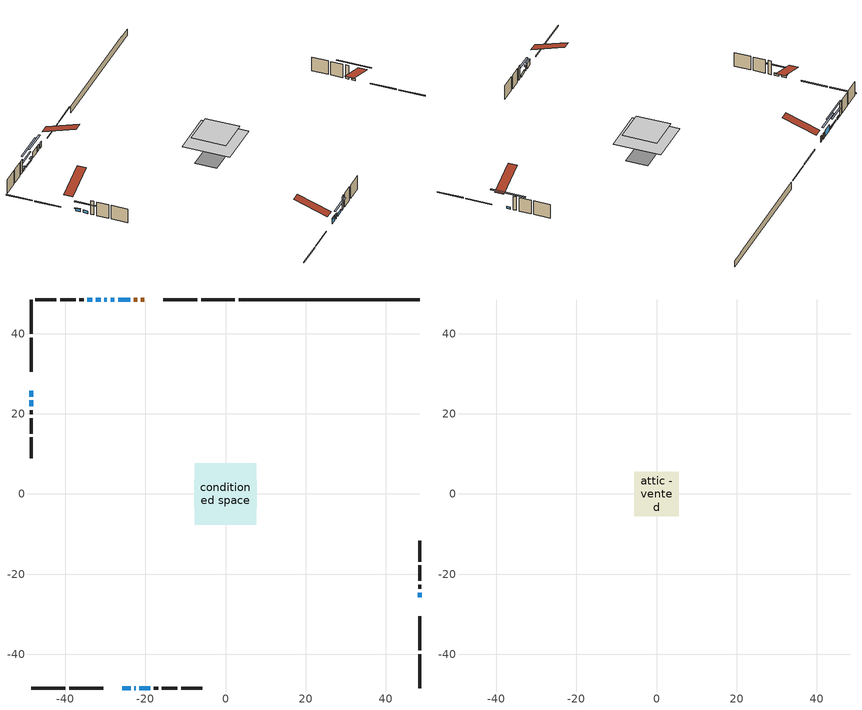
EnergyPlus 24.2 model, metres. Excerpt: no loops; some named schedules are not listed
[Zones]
conditioned space
 floor outside (Floor1 construction): -2.02,-2.02 -2.02,2.02 2.02,2.02 2.02,-2.02 z0.61
 floor adiabatic (AdiabaticFloorConstruction): -7.66,-7.66 -7.66,7.66 7.66,7.66 7.66,-7.66 z3.05
 floor foundation (Slab1 construction): -7.75,-3.53 -7.75,3.53 7.75,3.53 7.75,-3.53 z-1.83
 wall outside (RimJoist1 construction): 2.36,48.4 -6.1,48.4 / -48.4,-48.4 -39.94,-48.4 / -48.4,48.4 -48.4,39.94 / 48.4,-48.4 48.4,-39.94 z0.61:0.91
 wall outside (RimJoist2 construction): -7.03,48.4 -15.49,48.4 / -39.01,-48.4 -30.55,-48.4 / -48.4,39.01 -48.4,30.55 / 48.4,-39.01 48.4,-30.55 z0.61:0.91
 wall outside (AdiabaticWallConstruction 1): -20.22,48.4 -21.08,48.4 / -22.01,48.4 -22.83,48.4 z0.61:2.64
 wall outside (AdiabaticWallConstruction): -23.76,48.4 -26.81,48.4 z0.61:2.74; -27.74,48.4 -28.65,48.4 / 48.4,-25.82 48.4,-24.59 / -29.58,48.4 -30.19,48.4 / -31.12,48.4 -32.34,48.4 / -33.27,48.4 -34.49,48.4 z0.61:1.22; -25.81,-48.4 -23.68,-48.4 z0.61:2.44; -22.75,-48.4 -22.45,-48.4 z0.61:2.14; -48.4,25.82 -48.4,24.29 / -21.52,-48.4 -18.77,-48.4 / -48.4,23.36 -48.4,21.84 z0.61:1.53
 wall outside (Wall1 construction): -35.42,48.4 -36.46,48.4 / -17.85,-48.4 -16.81,-48.4 / -48.4,20.91 -48.4,19.87 / 48.4,-23.67 48.4,-22.63 z0.61:5.49
 wall outside (Wall2 construction): -37.38,48.4 -41.25,48.4 / -15.88,-48.4 -12.01,-48.4 / -48.4,18.94 -48.4,15.07 / 48.4,-21.7 48.4,-17.83 z0.61:5.49
 wall outside (Wall3 construction): -42.18,48.4 -47.47,48.4 / -11.08,-48.4 -5.8,-48.4 / -48.4,14.14 -48.4,8.86 / 48.4,-16.9 48.4,-11.62 z0.61:5.49
 wall foundation (FoundationWall1 construction): 3.28,48.4,-1.83 3.28,48.4,0.61 43.88,48.4,0.61 43.88,48.4,0.36 48.4,48.4,0.36 48.4,48.4,-1.83
 window (WindowConstruction): -23.76,48.4 -26.81,48.4 z0.61:2.74
 window (WindowConstruction 5): -27.74,48.4 -28.65,48.4 z0.61:1.22
 window (WindowConstruction 6): -25.81,-48.4 -23.68,-48.4 z0.61:2.44
 window (WindowConstruction 7): -22.75,-48.4 -22.45,-48.4 z0.61:2.13
 window (WindowConstruction 8): -48.4,25.81 -48.4,24.29 z0.61:1.52
 window (WindowConstruction 9): 48.4,-25.81 48.4,-24.6 z0.61:1.22
 window (WindowConstruction 10): -29.58,48.4 -30.19,48.4 z0.61:1.22
 window (WindowConstruction 1): -31.12,48.4 -32.34,48.4 z0.61:1.22
 window (WindowConstruction 2): -21.52,-48.4 -18.77,-48.4 z0.61:1.52
 window (WindowConstruction 3): -48.4,23.36 -48.4,21.84 z0.61:1.52
 window (WindowConstruction 4): -33.27,48.4 -34.49,48.4 z0.61:1.22
 door (Door): -20.23,48.4 -21.08,48.4 z0.61:2.64
 door (Door 1): -22.01,48.4 -22.83,48.4 z0.61:2.64
 ceiling adiabatic (AdiabaticFloorConstruction): 7.66,-7.66 7.66,7.66 -7.66,7.66 -7.66,-7.66 z3.05
attic - vented
 floor to conditioned space (Floor2 construction Reversed): -5.61,-5.61 -5.61,5.61 5.61,5.61 5.61,-5.61 z5.49
 roof outside (Roof1 construction): -19.3,48.4,5.49 -19.3,37.48,9.13 -16.42,37.48,9.13 -16.42,48.4,5.49; -26.74,-48.4,5.49 -26.74,-37.48,9.13 -29.62,-37.48,9.13 -29.62,-48.4,5.49; -48.4,26.74,5.49 -37.48,26.74,9.13 -37.48,29.62,9.13 -48.4,29.62,5.49; 48.4,-26.74,5.49 37.48,-26.74,9.13 37.48,-29.62,9.13 48.4,-29.62,5.49
shading: -29.45,48.4 -21.12,48.4 -21.12,48.81 -29.45,48.81 z5.38; -28.85,48.4 -27.54,48.4 -27.54,48.81 -28.85,48.81 z1.42; -23.48,-48.4 -26.02,-48.4 -26.02,-48.81 -23.48,-48.81 z2.64; -22.25,-48.4 -22.95,-48.4 -22.95,-48.81 -22.25,-48.81 z2.34; -48.4,24.09 -48.4,26.02 -48.81,26.02 -48.81,24.09 z1.73; 48.4,-19.51 48.4,-30.9 48.81,-30.9 48.81,-19.51 z6.3; -35.27,48.4 -24.5,48.4 -24.5,48.81 -35.27,48.81 z6.3; -34.98,48.4 -28.48,48.4 -28.48,48.81 -34.98,48.81 z3.86; -16.14,-48.4 -24.16,-48.4 -24.16,-48.81 -16.14,-48.81 z4.16; -48.4,19.2 -48.4,26 -48.81,26 -48.81,19.2 z4.16; -34.69,48.4 -33.07,48.4 -33.07,48.81 -34.69,48.81 z1.42
[Building]
Building 1: Terrain=Suburbs
[Site:Location]
Toronto City Centre_ON: Latitude {deg}=43.63; Longitude {deg}=-79.39; Time Zone {hr}=-5; Elevation {m}=77; Keep Site Location Information=Yes
[Site:GroundTemperature:Shallow]
5.01852, 3.26908, 3.12898, 3.95918, 7.29196, 10.6092, 13.4851, 15.3069, 15.4617, 13.9799, 11.1774, 7.9619
[Site:WaterMainsTemperature]
Calculation Method=Schedule; Temperature Schedule=mains temperature schedule
[Material] Roughness=Rough; Thermal Absorptance=0.9
Name | Thickness {m} | Conductivity {W/m-K} | Density {kg/m3} | Specific Heat {J/kg-K} | Solar Absorptance | Visible Absorptance
asphalt or fiberglass shingles | 0.00635 | 0.162714 | 1121.4 | 1465.45 | 0.4 | 0.4
ceiling loosefill ins | 0.0846667 | 0.0480833 | 16.02 | 1046.75 | 0.7 | 0.7
ceiling stud and cavity | 0.1397 | 0.0954719 | 65.682 | 1177.47 | 0.7 | 0.7
concrete 4.0 in. | 0.1016 | 1.803125 | 2242.8 | 837.4 | 0.7 | 0.7
concrete 8.0 in. | 0.2032 | 1.803125 | 2242.8 | 837.4 | 0.7 | 0.7
door material | 0.04445 | 0.0451087 | 512.64 | 1214.23 | 0.7 | 0.7
door material 1 | 0.04445 | 0.327969 | 512.64 | 1214.23 | 0.7 | 0.7
exterior vertical ins | 0.000640881 | 0.029427 | 32.04 | 1214.23 | 0.7 | 0.7
floor covering | 0.0127 | 0.0433444 | 54.468 | 1339.84 | 0.6 | 0.6
floor rigid ins | 0.051816 | 0.029427 | 32.04 | 1214.23 | 0.7 | 0.7
floor rigid ins 1; wall rigid ins | 0.512978 | 0.029427 | 32.04 | 1214.23 | 0.7 | 0.7
floor stud and cavity | 0.1397 | 0.358674 | 92.3553 | 1139.71 | 0.7 | 0.7
floor stud and cavity 1 | 0.1397 | 1.75129 | 37.0049 | 1207.88 | 0.7 | 0.7
furniture material conditioned space 1 | 0.1524 | 0.115458 | 640.8 | 1214.23 | 0.6 | 0.6
gypsum board | 0.0127 | 0.160291 | 801 | 837.4 | 0.6 | 0.6
gypsum board 1 | 0.0127 | 0.160291 | 801 | 837.4 | 0.7 | 0.7
osb sheathing 0.5 in. | 0.0127 | 0.115458 | 512.64 | 1214.23 | 0.7 | 0.7
osb sheathing 0.75 in. | 0.01905 | 0.115458 | 512.64 | 1214.23 | 0.7 | 0.7
osb sheathing 2.0 in. | 0.0508 | 0.115458 | 512.64 | 1214.23 | 0.7 | 0.7
rim joist stud and cavity | 0.0508 | 0.0451784 | 125.044 | 1163.47 | 0.6 | 0.6
rim joist stud and cavity 1 | 0.0508 | 0.648972 | 50.32683 | 1063.81 | 0.6 | 0.6
wall stud and cavity | 0.1397 | 0.10224 | 139.0536 | 1170.24 | 0.7 | 0.7
wall stud and cavity 1 | 0.1397 | 0.0820459 | 139.0536 | 1170.24 | 0.7 | 0.7
wall stud and cavity 2 | 0.1397 | 0.0816238 | 139.0536 | 1170.24 | 0.7 | 0.7
wall stud and cavity 3 | 0.0889 | 0.380278 | 52.3479 | 1209.89 | 0.7 | 0.7
wall stud and cavity 4 | 0.0889 | 0.391764 | 83.0341 | 1211.67 | 0.7 | 0.7
wood siding | 0.0254 | 0.102417 | 544.68 | 1172.36 | 0.4 | 0.4
wood siding 1; wood siding 2; wood siding 3 | 0.0254 | 0.102417 | 544.68 | 1172.36 | 0.7 | 0.7
[WindowMaterial:SimpleGlazingSystem]
Name | U-Factor {W/m2-K} | Solar Heat Gain Coefficient
WindowMaterial | 1.68239 | 0.59
WindowMaterial 1 | 1.805604 | 0.52
WindowMaterial 2 | 1.77949 | 0.54
WindowMaterial 3 | 1.74144 | 0.56
WindowMaterial 4 | 1.8692 | 0.49
WindowMaterial 5 | 1.82661 | 0.51
WindowMaterial 6 | 1.6716 | 0.59
WindowMaterial 7 | 1.94699 | 0.45
WindowMaterial 8 | 3.00026 | 0.58
[Construction]
AdiabaticFloorConstruction: floor stud and cavity 1, floor rigid ins 1, osb sheathing 0.75 in., floor covering
AdiabaticWallConstruction: wood siding 2, wall rigid ins, wall stud and cavity 3, gypsum board
AdiabaticWallConstruction 1: wood siding 3, wall rigid ins, wall stud and cavity 3, gypsum board
Door: door material
Door 1: door material 1
Floor1 construction: floor stud and cavity, floor rigid ins, osb sheathing 0.75 in., floor covering
Floor2 construction Reversed: gypsum board, ceiling stud and cavity, ceiling loosefill ins
FoundationWall1 construction: concrete 8.0 in., gypsum board 1
furniture construction conditioned space 1: furniture material conditioned space 1
PartitionWallConstruction: gypsum board, wall stud and cavity 4, gypsum board
RimJoist1 construction: wood siding 1, osb sheathing 2.0 in., rim joist stud and cavity
RimJoist2 construction: wood siding 1, rim joist stud and cavity 1
Roof1 construction: asphalt or fiberglass shingles
Slab1 construction: concrete 4.0 in.
Wall1 construction: wood siding, osb sheathing 0.5 in., wall stud and cavity, gypsum board
Wall2 construction: wood siding, osb sheathing 0.5 in., wall stud and cavity 1, gypsum board
Wall3 construction: wood siding, osb sheathing 0.5 in., wall stud and cavity 2, gypsum board
WindowConstruction: WindowMaterial
WindowConstruction 1: WindowMaterial 1
WindowConstruction 10; WindowConstruction 9: WindowMaterial 8
WindowConstruction 2: WindowMaterial 2
WindowConstruction 3; WindowConstruction 8: WindowMaterial 3
WindowConstruction 4: WindowMaterial 4
WindowConstruction 5: WindowMaterial 5
WindowConstruction 6: WindowMaterial 6
WindowConstruction 7: WindowMaterial 7
[Zone] Multiplier=1; Part of Total Floor Area=Yes
Name | Volume {m3}
attic - vented | 74.2765
conditioned space | 839.8
[Space]
Name | Zone | Volume {m3}
attic - vented 1 | attic - vented | 74.2765
conditioned space 1 | conditioned space | 839.8
[ZoneInfiltration:EffectiveLeakageArea]
infil attic - vented 1: Zone or Space=attic - vented 1; Schedule=Always On Discrete; Effective Air Leakage Area {cm2}=5292.63; Stack Coefficient=0.000253122; Wind Coefficient=1.07494e-05
[ZoneMixing]
whole house fan mix: Zone or Space=attic - vented; Schedule=Always On Continuous; Design Flow Rate Calculation Method=Flow/Zone; Design Flow Rate {m3/s}=0; Source Zone or Space=conditioned space
[SurfaceProperty:ExposedFoundationPerimeter]
Slab1: Exposed Perimeter Calculation Method=TotalExposedPerimeter; Total Exposed Perimeter {m}=45.111
[InternalMass] Zone or ZoneList=conditioned space; Space or SpaceList=conditioned space 1
Name | Construction | Surface Area {m2}
furniture mass conditioned space 1 | furniture construction conditioned space 1 | 144.28
partition wall mass | PartitionWallConstruction | 360.7
[Lights]
interior lighting: Zone or ZoneList or Space or SpaceList=conditioned space 1; Schedule=interior lighting schedule; Design Level Calculation Method=LightingLevel; Lighting Level {W}=343.2; Return Air Fraction=0; Fraction Radiant=0.6; Fraction Visible=0.2; Fraction Replaceable=1
[People]
occupants: Zone or ZoneList or Space or SpaceList=conditioned space 1; Number of People Schedule=occupants schedule; Number of People Calculation Method=People; Number of People=3; Fraction Radiant=0.314171; Sensible Heat Fraction=0.56303; Activity Level Schedule=occupants activity schedule; Carbon Dioxide Generation Rate {m3/s-W}=0; Enable ASHRAE 55 Comfort Warnings=No; Mean Radiant Temperature Calculation Type=EnclosureAveraged
[ElectricEquipment] Zone or ZoneList or Space or SpaceList=conditioned space 1; Design Level Calculation Method=EquipmentLevel
Name | Schedule | Design Level {W} | Fraction Latent | Fraction Radiant | Fraction Lost
clothes dryer | clothes dryer schedule | 140.772 | 0.015 | 0.081 | 0.85
clothes washer | clothes washer schedule | 32.1985 | 0.03 | 0.162 | 0.7
cooking range | cooking range schedule | 215.147 | 0.08 | 0.432 | 0.2
dishwasher | dishwasher schedule | 66.8632 | 0.3 | 0.18 | 0.4
fridge | fridge schedule | 72.9452 | 0 | 0.6 | 0
mech vent bath fan 0 | mech vent bath fan 0 schedule | 50.2 | 0 | 0 | 1
mech vent house fan | mech vent house fan schedule | 0.95 | 0 | 0 | 1
mech vent house fan cfis | mech vent house fan cfis schedule | 0 | 0 | 0 | 0
mech vent range fan 0 | mech vent range fan 0 schedule | 57 | 0 | 0 | 1
mech vent range fan 1 | mech vent range fan 1 schedule | 57 | 0 | 0 | 1
misc plug loads | misc plug loads schedule | 494.7 | 0.045 | 0.513 | 0.1
whole house fan | Always On Discrete | 0 | 0 | 0 | 1
[OtherEquipment] Zone or ZoneList or Space or SpaceList=conditioned space 1; Design Level Calculation Method=EquipmentLevel
Name | Fuel Type | Schedule | Design Level {W} | Fraction Latent | Fraction Radiant | Fraction Lost
clothes dryer 1 | Electricity | clothes dryer schedule | 0 | 0.015 | 0.081 | 0.85
cooking range 1 | Electricity | cooking range schedule | 0 | 0.08 | 0.432 | 0.2
general water use latent | None | general water use schedule | 62.594 | 1 | 0 | 0
general water use sensible | None | general water use schedule | -61.6891 | 0 | 0.6 | 0
mech vent house fan latent load | None | Always On Discrete | 0 | 1 | 0 | 0
mech vent house fan sensible load | None | Always On Discrete | 0 | 0 | 0 | 0
water heater energy adjustment1 | NaturalGas | Always On Discrete | 0.01 | 0 | 0 | 1
[ZoneInfiltration:DesignFlowRate] Zone or ZoneList or Space or SpaceList=conditioned space 1; Schedule=Always On Discrete; Design Flow Rate Calculation Method=Flow/Zone; Design Flow Rate {m3/s}=0
infil flow; natural vent flow; whole house fan flow
[AvailabilityManager:Scheduled]
central ac and furnace airloop Availability Manager: Schedule=Always On Discrete
[Foundation:Kiva]
Foundation Kiva 1: Initial Indoor Air Temperature {C}=18; Wall Height Above Grade {m}=0.609996; Wall Depth Below Slab {m}=0.2032; Custom Block Material Name 1=exterior vertical ins; Custom Block Depth 1 {m}=2.43998; Custom Block X Position 1 {m}=0.2159; Custom Block Z Position 1 {m}=0
[Foundation:Kiva:Settings]
Soil Conductivity {W/m-K}=0.849921; Soil Density {kg/m3}=1842.3; Soil Specific Heat {J/kg-K}=418.7; Ground Solar Absorptivity=0.9; Ground Thermal Absorptivity=0.9; Ground Surface Roughness {m}=0.03; Far-Field Width {m}=40; Deep-Ground Boundary Condition=ZeroFlux; Deep-Ground Depth {m}=40; Minimum Cell Dimension {m}=0.2; Maximum Cell Growth Coefficient=3; Simulation Timestep=Timestep
[Exterior:Lights]
exterior lighting: Schedule=exterior lighting schedule; Design Level {W}=75.6
[EnergyManagementSystem:GlobalVariable]
central_ac_and_furnace_airloop_Fan_RTF
infil_program_Qfan
infil_program_Qinf
natural_vent_program_Qnv
natural_vent_program_Qwhf
[EnergyManagementSystem:Sensor]
Name | Output:Variable or Output:Meter Index Key | Output:Variable or Output:Meter
airflow_gain | infil flow | Infiltration Sensible Heat Gain Energy
airflow_gain_1 | natural vent flow | Infiltration Sensible Heat Gain Energy
airflow_gain_2 | whole house fan flow | Infiltration Sensible Heat Gain Energy
airflow_loss | infil flow | Infiltration Sensible Heat Loss Energy
airflow_loss_1 | natural vent flow | Infiltration Sensible Heat Loss Energy
airflow_loss_2 | whole house fan flow | Infiltration Sensible Heat Loss Energy
clg_load_cond |  | Cooling:EnergyTransfer:Zone:CONDITIONED SPACE
clg_sp_s; clg_sp_s_1 | cooling setpoint | Schedule Value
clothes_dryer_exhaust_0_sch_s | clothes dryer exhaust 0 schedule | Schedule Value
cool_season | cooling season schedule | Schedule Value
htg_load_cond |  | Heating:EnergyTransfer:Zone:CONDITIONED SPACE
htg_sp_s; htg_sp_s_1 | heating setpoint | Schedule Value
ig_ee_conv | clothes dryer | Electric Equipment Convective Heating Energy
ig_ee_conv_2 | cooking range | Electric Equipment Convective Heating Energy
ig_ee_conv_4 | fridge | Electric Equipment Convective Heating Energy
ig_ee_conv_5 | misc plug loads | Electric Equipment Convective Heating Energy
ig_ee_conv_6 | whole house fan | Electric Equipment Convective Heating Energy
ig_ee_rad | clothes dryer | Electric Equipment Radiant Heating Energy
ig_ee_rad_2 | cooking range | Electric Equipment Radiant Heating Energy
ig_ee_rad_4 | fridge | Electric Equipment Radiant Heating Energy
ig_ee_rad_5 | misc plug loads | Electric Equipment Radiant Heating Energy
ig_ee_rad_6 | whole house fan | Electric Equipment Radiant Heating Energy
ig_lgt_conv | interior lighting | Lights Convective Heating Energy
ig_lgt_rad | interior lighting | Lights Radiant Heating Energy
ig_lgt_vis | interior lighting | Lights Visible Radiation Heating Energy
ig_oe_conv | clothes dryer 1 | Other Equipment Convective Heating Energy
ig_oe_conv_1 | cooking range 1 | Other Equipment Convective Heating Energy
ig_oe_conv_2 | general water use latent | Other Equipment Convective Heating Energy
ig_oe_conv_3 | general water use sensible | Other Equipment Convective Heating Energy
ig_oe_conv_4 | water heater energy adjustment1 | Other Equipment Convective Heating Energy
ig_oe_rad | clothes dryer 1 | Other Equipment Radiant Heating Energy
ig_oe_rad_1 | cooking range 1 | Other Equipment Radiant Heating Energy
ig_oe_rad_2 | general water use latent | Other Equipment Radiant Heating Energy
ig_oe_rad_3 | general water use sensible | Other Equipment Radiant Heating Energy
ig_oe_rad_4 | water heater energy adjustment1 | Other Equipment Radiant Heating Energy
ig_ppl_conv | occupants | People Convective Heating Energy
ig_ppl_rad | occupants | People Radiant Heating Energy
im_conv | furniture mass conditioned space 1 | Surface Inside Face Convection Heat Gain Energy
im_conv_1 | partition wall mass | Surface Inside Face Convection Heat Gain Energy
im_ig | furniture mass conditioned space 1 | Surface Inside Face Internal Gains Radiation Heat Gain Energy
im_ig_1 | partition wall mass | Surface Inside Face Internal Gains Radiation Heat Gain Energy
im_lgt | furniture mass conditioned space 1 | Surface Inside Face Lights Radiation Heat Gain Energy
im_lgt_1 | partition wall mass | Surface Inside Face Lights Radiation Heat Gain Energy
im_sol | furniture mass conditioned space 1 | Surface Inside Face Solar Radiation Heat Gain Energy
im_sol_1 | partition wall mass | Surface Inside Face Solar Radiation Heat Gain Energy
im_surf | furniture mass conditioned space 1 | Surface Inside Face Net Surface Thermal Radiation Heat Gain Energy
im_surf_1 | partition wall mass | Surface Inside Face Net Surface Thermal Radiation Heat Gain Energy
mech_vent_bath_fan_0_sch_s | mech vent bath fan 0 schedule | Schedule Value
mech_vent_range_fan_0_sch_s | mech vent range fan 0 schedule | Schedule Value
mech_vent_range_fan_1_sch_s | mech vent range fan 1 schedule | Schedule Value
mv_conv | mech vent bath fan 0 | Electric Equipment Convective Heating Energy
mv_conv_1 | mech vent house fan | Electric Equipment Convective Heating Energy
mv_conv_2 | mech vent house fan cfis | Electric Equipment Convective Heating Energy
mv_conv_3 | mech vent range fan 0 | Electric Equipment Convective Heating Energy
mv_conv_4 | mech vent range fan 1 | Electric Equipment Convective Heating Energy
mv_conv_5 | mech vent house fan latent load | Other Equipment Convective Heating Energy
mv_conv_6 | mech vent house fan sensible load | Other Equipment Convective Heating Energy
mv_rad | mech vent bath fan 0 | Electric Equipment Radiant Heating Energy
mv_rad_1 | mech vent house fan | Electric Equipment Radiant Heating Energy
mv_rad_2 | mech vent house fan cfis | Electric Equipment Radiant Heating Energy
mv_rad_3 | mech vent range fan 0 | Electric Equipment Radiant Heating Energy
mv_rad_4 | mech vent range fan 1 | Electric Equipment Radiant Heating Energy
mv_rad_5 | mech vent house fan latent load | Other Equipment Radiant Heating Energy
mv_rad_6 | mech vent house fan sensible load | Other Equipment Radiant Heating Energy
natural_vent_s | natural vent schedule | Schedule Value
out_pb_s |  | Site Outdoor Air Barometric Pressure
out_wt_s |  | Site Outdoor Air Humidity Ratio
site_vw_s |  | Site Wind Speed
ss_back_out | Window1 | Surface Window Shortwave from Zone Back Out Window Heat Transfer Rate
ss_back_out_1 | Window10 | Surface Window Shortwave from Zone Back Out Window Heat Transfer Rate
ss_back_out_10 | Window8 | Surface Window Shortwave from Zone Back Out Window Heat Transfer Rate
ss_back_out_2 | Window11 | Surface Window Shortwave from Zone Back Out Window Heat Transfer Rate
ss_back_out_3 | Window12 | Surface Window Shortwave from Zone Back Out Window Heat Transfer Rate
ss_back_out_4 | Window13 | Surface Window Shortwave from Zone Back Out Window Heat Transfer Rate
ss_back_out_5 | Window14 | Surface Window Shortwave from Zone Back Out Window Heat Transfer Rate
ss_back_out_6 | Window16 | Surface Window Shortwave from Zone Back Out Window Heat Transfer Rate
ss_back_out_7 | Window3 | Surface Window Shortwave from Zone Back Out Window Heat Transfer Rate
ss_back_out_8 | Window4 | Surface Window Shortwave from Zone Back Out Window Heat Transfer Rate
ss_back_out_9 | Window7 | Surface Window Shortwave from Zone Back Out Window Heat Transfer Rate
ss_conv | Door1 | Surface Inside Face Convection Heat Gain Energy
ss_conv_1 | Door2 | Surface Inside Face Convection Heat Gain Energy
ss_conv_10 | Window4 | Surface Inside Face Convection Heat Gain Energy
ss_conv_11 | Window7 | Surface Inside Face Convection Heat Gain Energy
ss_conv_12 | Window8 | Surface Inside Face Convection Heat Gain Energy
ss_conv_2 | Window1 | Surface Inside Face Convection Heat Gain Energy
ss_conv_3 | Window10 | Surface Inside Face Convection Heat Gain Energy
ss_conv_4 | Window11 | Surface Inside Face Convection Heat Gain Energy
ss_conv_5 | Window12 | Surface Inside Face Convection Heat Gain Energy
ss_conv_6 | Window13 | Surface Inside Face Convection Heat Gain Energy
ss_conv_7 | Window14 | Surface Inside Face Convection Heat Gain Energy
ss_conv_8 | Window16 | Surface Inside Face Convection Heat Gain Energy
ss_conv_9 | Window3 | Surface Inside Face Convection Heat Gain Energy
ss_ig | Door1 | Surface Inside Face Internal Gains Radiation Heat Gain Energy
ss_ig_1 | Door2 | Surface Inside Face Internal Gains Radiation Heat Gain Energy
ss_ig_10 | Window4 | Surface Inside Face Internal Gains Radiation Heat Gain Energy
ss_ig_11 | Window7 | Surface Inside Face Internal Gains Radiation Heat Gain Energy
ss_ig_12 | Window8 | Surface Inside Face Internal Gains Radiation Heat Gain Energy
ss_ig_2 | Window1 | Surface Inside Face Internal Gains Radiation Heat Gain Energy
ss_ig_3 | Window10 | Surface Inside Face Internal Gains Radiation Heat Gain Energy
ss_ig_4 | Window11 | Surface Inside Face Internal Gains Radiation Heat Gain Energy
ss_ig_5 | Window12 | Surface Inside Face Internal Gains Radiation Heat Gain Energy
ss_ig_6 | Window13 | Surface Inside Face Internal Gains Radiation Heat Gain Energy
ss_ig_7 | Window14 | Surface Inside Face Internal Gains Radiation Heat Gain Energy
ss_ig_8 | Window16 | Surface Inside Face Internal Gains Radiation Heat Gain Energy
ss_ig_9 | Window3 | Surface Inside Face Internal Gains Radiation Heat Gain Energy
ss_lgt | Door1 | Surface Inside Face Lights Radiation Heat Gain Energy
ss_lgt_1 | Door2 | Surface Inside Face Lights Radiation Heat Gain Energy
ss_sol | Door1 | Surface Inside Face Solar Radiation Heat Gain Energy
ss_sol_1 | Door2 | Surface Inside Face Solar Radiation Heat Gain Energy
ss_surf | Door1 | Surface Inside Face Net Surface Thermal Radiation Heat Gain Energy
ss_surf_1 | Door2 | Surface Inside Face Net Surface Thermal Radiation Heat Gain Energy
ss_surf_10 | Window4 | Surface Inside Face Net Surface Thermal Radiation Heat Gain Energy
ss_surf_11 | Window7 | Surface Inside Face Net Surface Thermal Radiation Heat Gain Energy
ss_surf_12 | Window8 | Surface Inside Face Net Surface Thermal Radiation Heat Gain Energy
ss_surf_2 | Window1 | Surface Inside Face Net Surface Thermal Radiation Heat Gain Energy
ss_surf_3 | Window10 | Surface Inside Face Net Surface Thermal Radiation Heat Gain Energy
ss_surf_4 | Window11 | Surface Inside Face Net Surface Thermal Radiation Heat Gain Energy
ss_surf_5 | Window12 | Surface Inside Face Net Surface Thermal Radiation Heat Gain Energy
ss_surf_6 | Window13 | Surface Inside Face Net Surface Thermal Radiation Heat Gain Energy
ss_surf_7 | Window14 | Surface Inside Face Net Surface Thermal Radiation Heat Gain Energy
ss_surf_8 | Window16 | Surface Inside Face Net Surface Thermal Radiation Heat Gain Energy
ss_surf_9 | Window3 | Surface Inside Face Net Surface Thermal Radiation Heat Gain Energy
ss_trans_in | Window1 | Surface Window Transmitted Solar Radiation Rate
ss_trans_in_1 | Window10 | Surface Window Transmitted Solar Radiation Rate
ss_trans_in_10 | Window8 | Surface Window Transmitted Solar Radiation Rate
ss_trans_in_2 | Window11 | Surface Window Transmitted Solar Radiation Rate
ss_trans_in_3 | Window12 | Surface Window Transmitted Solar Radiation Rate
ss_trans_in_4 | Window13 | Surface Window Transmitted Solar Radiation Rate
ss_trans_in_5 | Window14 | Surface Window Transmitted Solar Radiation Rate
ss_trans_in_6 | Window16 | Surface Window Transmitted Solar Radiation Rate
ss_trans_in_7 | Window3 | Surface Window Transmitted Solar Radiation Rate
ss_trans_in_8 | Window4 | Surface Window Transmitted Solar Radiation Rate
ss_trans_in_9 | Window7 | Surface Window Transmitted Solar Radiation Rate
ss_trans_out | Window1 | Surface Inside Face Initial Transmitted Diffuse Transmitted Out Window Solar Radiation Rate
ss_trans_out_1 | Window10 | Surface Inside Face Initial Transmitted Diffuse Transmitted Out Window Solar Radiation Rate
ss_trans_out_10 | Window8 | Surface Inside Face Initial Transmitted Diffuse Transmitted Out Window Solar Radiation Rate
ss_trans_out_2 | Window11 | Surface Inside Face Initial Transmitted Diffuse Transmitted Out Window Solar Radiation Rate
ss_trans_out_3 | Window12 | Surface Inside Face Initial Transmitted Diffuse Transmitted Out Window Solar Radiation Rate
ss_trans_out_4 | Window13 | Surface Inside Face Initial Transmitted Diffuse Transmitted Out Window Solar Radiation Rate
